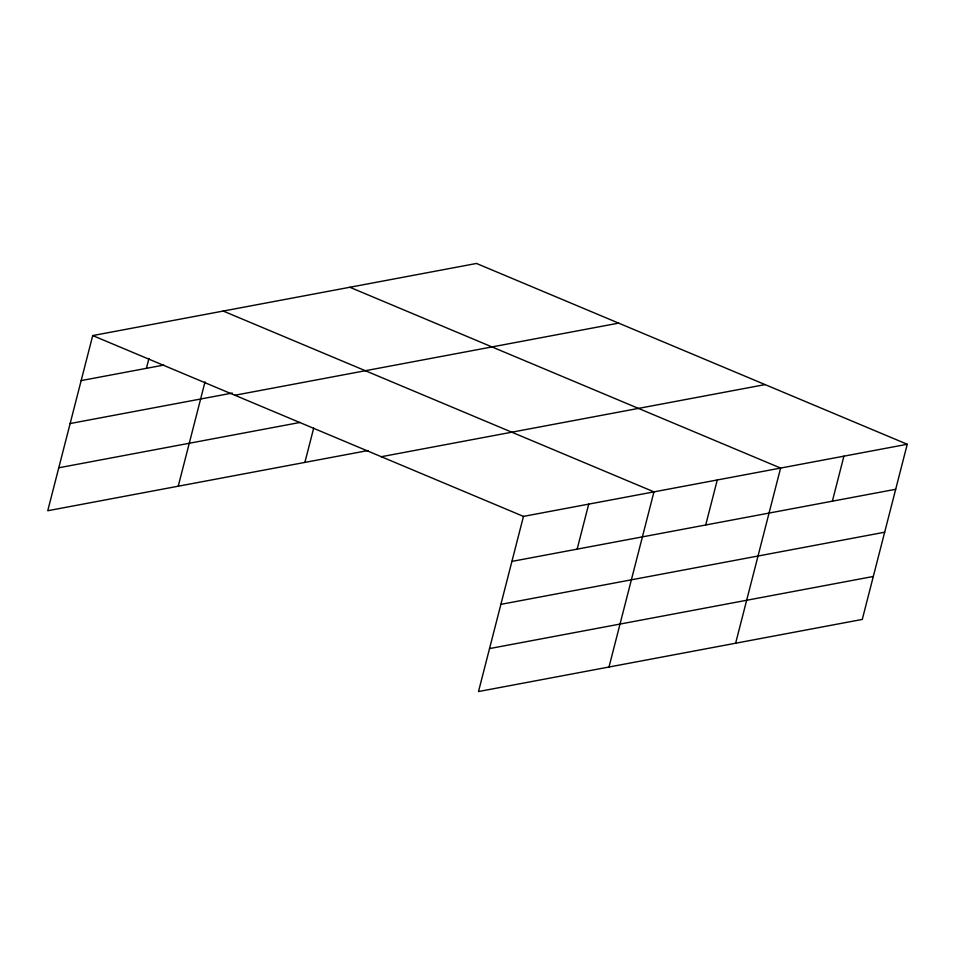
<?xml version="1.0" encoding="UTF-8"?>
<svg xmlns="http://www.w3.org/2000/svg" width="955" height="955" viewBox="0 0 955 955"><rect width="100%" height="100%" fill="white"/><g stroke="black" fill="none" stroke-linecap="round" stroke-linejoin="round"><path stroke-width="1.43" d="M907.25 444.266L523.471 516.392L478.503 691.539L862.281 619.425L907.25 444.266L476.497 263.461L92.719 335.575L47.75 510.734L368.2 450.509M146.401 368.332L148.932 358.483M178.239 486.214L205.027 381.845M304.884 462.411L313.706 428.055M577.154 549.137L588.71 504.133M608.992 667.02L653.96 491.861L223.207 311.055M705.721 524.975L717.277 479.971M735.637 643.216L780.605 468.069L349.852 287.264M832.366 501.184L843.922 456.168M81.163 380.591L163.806 365.061M70.133 423.543L232.28 393.066M234.87 395.251L618.649 323.124M58.78 467.783L300.073 422.444M381.32 456.717L765.098 384.602M511.916 561.397L895.695 489.282M500.886 604.348L884.664 532.221M489.533 648.588L873.3 576.474M92.719 335.575L523.471 516.392"/></g></svg>
